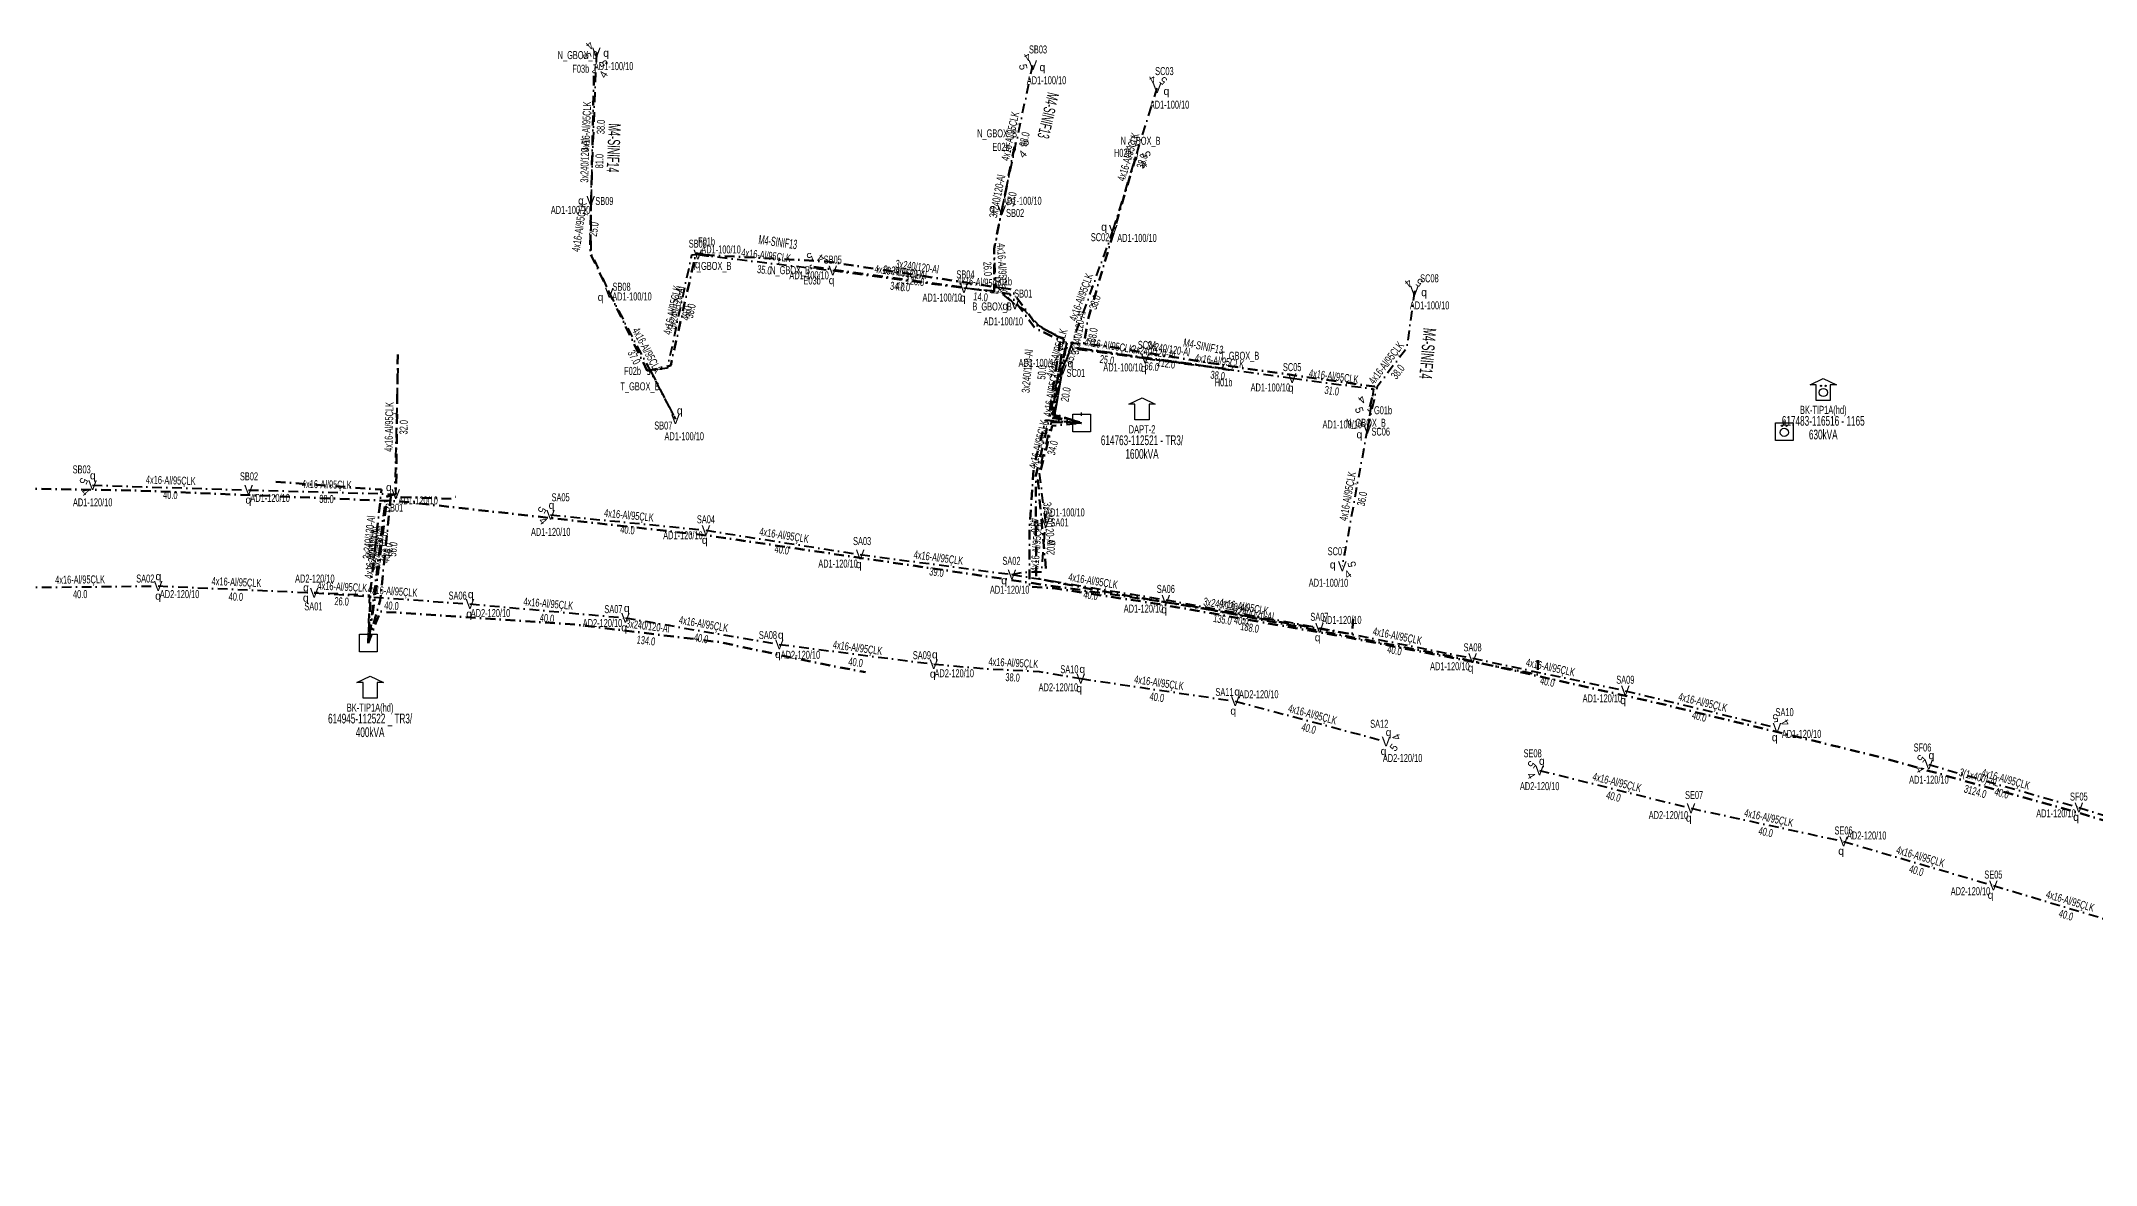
# Model space of a CAD drawing. Header units: millimetres. Extents: x 407682 to 413427, y 4045444 to 4048063.
# Drawn here: x 411362 to 411888, y 4046188 to 4046476 of the extents above; entities that cross this region are included whole.
import ezdxf
from ezdxf.enums import TextEntityAlignment as Align

# ---------------------------------------------------------------- set-up
doc = ezdxf.new("R2010")
doc.units = ezdxf.units.MM
doc.linetypes.add('DASHDOT', pattern=[5, 2.5, -1.25, 0, -1.25])
doc.linetypes.add('DASHED', pattern=[3.75, 2.5, -1.25])
for name, color, linetype, lineweight in [('DIREK_AYD_YENI', 152, 'Continuous', 25), ('DIREK_BOX_YENI', 5, 'Continuous', 25), ('HAT_ABH_YERALTI_YENI', 6, 'DASHDOT', 80), ('HAT_AYD_YERALTI_YENI', 4, 'DASHDOT', 40), ('HAT_BOX_YERALTI_YENI', 5, 'DASHDOT', 50), ('KULLANICI', 1, 'Continuous', 25), ('TRAFO_MEVCUT', 5, 'Continuous', 30)]:
    doc.layers.add(name, color=color, linetype=linetype, lineweight=lineweight)
doc.styles.add('Direk', font='B_CAD')
doc.styles.get("Standard").update_dxf_attribs({"font": 'Arial'})

# ---------------------------------------------------------------- blocks, each defined once
blk = doc.blocks.new('MEV_BINA_KARE')
at = {"layer": 'TRAFO_MEVCUT', "linetype": 'Continuous'}
for p, q in [((-2.25, -2.25), (-2.25, 2.25)), ((-2.25, 2.25), (2.25, 2.25)), ((0, 1.8), (0, 2.7)), ((2.25, 2.25), (2.25, -2.25)), ((2.25, -2.25), (-2.25, -2.25))]:
    blk.add_line(p, q, dxfattribs=at)
blk = doc.blocks.new('MEV_BETKOSK')
at = {"layer": 'TRAFO_MEVCUT', "linetype": 'Continuous'}
for p, q in [((-3.4, 2), (0, 3.6)), ((-1.8, 2), (-3.4, 2)), ((-1.8, -2), (-1.8, 2)), ((0, 3.6), (3.4, 2)), ((3.4, 2), (1.8, 2)), ((1.8, 2), (1.8, -2)), ((1.8, -2), (-1.8, -2))]:
    blk.add_line(p, q, dxfattribs=at)
blk = doc.blocks.new('MEV_OZELBINA_KARE')
at = {"layer": 'TRAFO_MEVCUT', "linetype": 'Continuous'}
for p, q in [((-2.25, 2.25), (2.25, 2.25)), ((-2.25, -2.25), (-2.25, 2.25)), ((0, 1.8), (0, 2.7)), ((2.25, 2.25), (2.25, -2.25)), ((2.25, -2.25), (-2.25, -2.25))]:
    blk.add_line(p, q, dxfattribs=at)
for centre, radius in [((0, -0.215091), 1.049264), ((-0.592312, 1.488957), 0.15614), ((0.592312, 1.488957), 0.15614)]:
    blk.add_circle(centre, radius, dxfattribs=at)
blk = doc.blocks.new('MEV_BETKOSK_OZEL')
at = {"layer": 'TRAFO_MEVCUT', "linetype": 'Continuous'}
for p, q in [((-3.4, 2), (0, 3.6)), ((-1.8, 2), (-3.4, 2)), ((-1.8, -2), (-1.8, 2)), ((0, 3.6), (3.4, 2)), ((3.4, 2), (1.8, 2)), ((1.8, 2), (1.8, -2)), ((1.8, -2), (-1.8, -2))]:
    blk.add_line(p, q, dxfattribs=at)
for centre, radius in [((0, 0), 1.049264), ((-0.592312, 1.704048), 0.15614), ((0.592312, 1.704048), 0.15614)]:
    blk.add_circle(centre, radius, dxfattribs=at)
blk = doc.blocks.new('MEV_DAPT')
at = {"layer": 'TRAFO_MEVCUT', "linetype": 'Continuous'}
for p, q in [((-3.4, 2), (0, 3.6)), ((-1.8, 2), (-3.4, 2)), ((-1.8, -2), (-1.8, 2)), ((0, 3.6), (3.4, 2)), ((3.4, 2), (1.8, 2)), ((1.8, 2), (1.8, -2)), ((1.8, -2), (-1.8, -2))]:
    blk.add_line(p, q, dxfattribs=at)

msp = doc.modelspace()

# ---------------------------------------------------------------- linework, layer by layer
at = {"layer": 'HAT_ABH_YERALTI_YENI', "flags": 128}
msp.add_lwpolyline([(410753.326, 4046568.981), (410756.794587, 4046574.190388), (410759.194921, 4046576.805691), (410761.333084, 4046582.451402), (410748.022523, 4046586.876024), (410727.402429, 4046592.840818), (410708.288158, 4046598.440864), (410697.569476, 4046600.633322), (410694.443194, 4046601.120535), (410688.876202, 4046572.732131), (410677.640261, 4046533.769491), (410670.240834, 4046501.674309), (410659.451083, 4046462.982365), (410645.127088, 4046409.884143), (410634.467538, 4046373.851378), (410629.597188, 4046364.226639), (410626.118367, 4046357.384957), (410647.80302, 4046352.630568), (410691.520208, 4046347.644257), (410844.65227, 4046349.968956), (410983.381804, 4046355.188467), (411130.424131, 4046356.345271), (411266.966072, 4046362.60782), (411386.437353, 4046360.633746), (411454.158409, 4046357.850689), (411533.306257, 4046349.045048), (411615.134034, 4046337.026729), (411655.932088, 4046331.203197), (411722.722163, 4046318.258557), (411778.269236, 4046305.703132), (411831.858552, 4046292.687784), (411884.338171, 4046277.992461), (411938.466812, 4046261.440496), (411979.291282, 4046247.318706), (412011.516935, 4046237.970572), (412024.718616, 4046235.562158), (412042.112723, 4046232.172537), (412064.377283, 4046222.205809), (412094.6675, 4046208.179316), (412146.23504, 4046184.769876), (412200.273243, 4046157.691406), (412252.084376, 4046130.942058), (412288.008893, 4046113.481209), (412306.83909, 4046105.831569), (412328.577395, 4046092.641186), (412390.31836, 4046064.429829), (412426.415965, 4046047.000471), (412474.741859, 4046023.687686), (412509.981327, 4046006.912246), (412531.976273, 4045995.783583), (412546.227248, 4045989.660942), (412586.947549, 4045969.092121), (412622.658527, 4045952.472251), (412669.189191, 4045929.47066), (412726.79917, 4045900.883063), (412772.37988, 4045878.356781), (412814.791432, 4045856.832375), (412845.845378, 4045840.782204), (412896.507043, 4045811.782988), (412925.694972, 4045794.172113), (412988.980926, 4045753.962758), (413032.394035, 4045727.695092), (413073.262878, 4045701.158082), (413124.240103, 4045670.274646), (413159.264991, 4045644.167337), (413171.23213, 4045635.636307), (413178.956838, 4045630.006491), (413206.511169, 4045679.545175), (413199.345, 4045682.156)], dxfattribs=at)
at = {"layer": 'HAT_AYD_YERALTI_YENI', "flags": 128}
for points in [[(411504.336056, 4046472.820174), (411502.884634, 4046434.847903)], [(411608.184263, 4046432.422019), (411616.151, 4046469.577)], [(411636.752654, 4046427.373766), (411647.971385, 4046463.679964)], [(411502.884634, 4046434.847903), (411502.935995, 4046421.517824), (411507.652887, 4046411.285796)], [(411611.565, 4046408.285), (411606.688127, 4046413.072805), (411606.215793, 4046421.961259), (411608.184263, 4046432.422019)], [(411623.789712, 4046391.653153), (411636.752654, 4046427.373766)], [(411530.315668, 4046421.054868), (411528.715708, 4046420.920838), (411522.522368, 4046391.997187), (411518.229996, 4046391.261351), (411524.585523, 4046378.891767)], [(411530.315668, 4046421.054868), (411564.899296, 4046416.965867)], [(411564.899296, 4046416.965867), (411598.497, 4046412.507)], [(411598.497, 4046412.507), (411607.405795, 4046411.69453), (411611.565, 4046408.285)], [(411507.652887, 4046411.285796), (411524.585523, 4046378.891767)], [(411628.645, 4046377.921), (411620.450183, 4046379.275836), (411623.017959, 4046392.058893), (411625.005749, 4046398.599835), (411617.836073, 4046402.7507), (411613.968221, 4046406.901565), (411611.565, 4046408.285)], [(411713.896055, 4046411.742343), (411711.933828, 4046397.148278), (411704.330198, 4046387.214503), (411701.847, 4046376.428)], [(411644.924, 4046394.47), (411625.936112, 4046397.431464), (411623.789712, 4046391.653153)], [(411453.443197, 4046392.003669), (411452.723092, 4046361.755454), (411452.951993, 4046359.712773)], [(411628.645, 4046377.921), (411621.668864, 4046379.458982), (411623.789712, 4046391.653153)], [(411644.924, 4046394.47), (411682.588468, 4046389.431366)], [(411682.588468, 4046389.431366), (411703.404537, 4046386.635999), (411702.073416, 4046377.747545), (411701.847, 4046376.428)], [(411619.451453, 4046352.447527), (411617.794432, 4046365.50452), (411620.987405, 4046378.494115), (411628.645, 4046377.921)], [(411701.847, 4046376.428), (411695.425716, 4046341.20895)], [(411375.261677, 4046361.987125), (411415.242731, 4046360.756134)], [(411415.242731, 4046360.756134), (411452.951993, 4046359.712773)], [(411452.951993, 4046359.712773), (411450.290704, 4046358.822213), (411446.819567, 4046329.536345), (411445.888, 4046321.55)], [(411492.600771, 4046354.423691), (411532.401747, 4046350.438435)], [(411532.401747, 4046350.438435), (411571.914489, 4046344.214027)], [(411610.789753, 4046339.120433), (411613.875783, 4046339.743031), (411618.374972, 4046339.815599), (411619.451453, 4046352.447527)], [(411571.914489, 4046344.214027), (411610.789753, 4046339.120433)], [(411610.789753, 4046339.120433), (411650.217106, 4046332.616952)], [(411352.086084, 4046335.732077), (411392.084, 4046336.17)], [(411392.084, 4046336.17), (411432.046374, 4046334.442518)], [(411445.888, 4046321.55), (411446.288532, 4046333.767062), (411432.046374, 4046334.442518)], [(411432.046374, 4046334.442518), (411471.942, 4046331.56)], [(411471.942, 4046331.56), (411511.784278, 4046328.011357)], [(411511.784278, 4046328.011357), (411551.200798, 4046321.204157)], [(411650.217106, 4046332.616952), (411689.572309, 4046325.46377)], [(411689.572309, 4046325.46377), (411728.802252, 4046317.652783)], [(411551.200798, 4046321.204157), (411590.764423, 4046316.158191)], [(411728.802252, 4046317.652783), (411767.930731, 4046309.348439)], [(411590.764423, 4046316.158191), (411604.320605, 4046314.965471), (411617.801779, 4046314.288026), (411628.420109, 4046312.434784)], [(411628.420109, 4046312.434784), (411668.001558, 4046306.663399)], [(411668.001558, 4046306.663399), (411706.639, 4046296.313)], [(411767.930731, 4046309.348439), (411806.782364, 4046299.832629)], [(411745.952562, 4046288.933078), (411784.756334, 4046279.223942)], [(411845.657815, 4046290.414596), (411884.115182, 4046279.413191)], [(411784.756334, 4046279.223942), (411823.844881, 4046270.733628)], [(411884.115182, 4046279.413191), (411922.379038, 4046267.756549)], [(411823.844881, 4046270.733628), (411862.217383, 4046259.439774)], [(411862.217383, 4046259.439774), (411900.529221, 4046247.941815)]]:
    msp.add_lwpolyline(points, dxfattribs=at)
at = {"layer": 'HAT_BOX_YERALTI_YENI', "flags": 128}
for points in [[(411517.379778, 4046391.250707), (411502.705553, 4046421.418735), (411503.751, 4046468.655)], [(411611.439268, 4046448.647608), (411606.248191, 4046422.612905), (411606.227932, 4046411.532975)], [(411642.54581, 4046446.132783), (411630.292067, 4046404.598804), (411629.00818, 4046396.895477), (411665.485064, 4046391.810071)], [(411517.379778, 4046391.250707), (411523.375267, 4046392.649111), (411529.833781, 4046421.458437), (411532.121967, 4046420.966137)], [(411532.121967, 4046420.966137), (411563.377928, 4046419.300021), (411610.463906, 4046412.178626), (411617.214697, 4046402.926305), (411624.11011, 4046399.369146), (411621.765619, 4046384.576525), (411621.039943, 4046380.16665), (411628.645, 4046377.921)], [(411560.08067, 4046417.894216), (411606.227932, 4046411.532975)], [(411628.645, 4046377.921), (411620.267478, 4046379.518714), (411623.195903, 4046399.085574), (411616.74018, 4046402.173046), (411610.161788, 4046410.986962), (411606.227932, 4046411.532975)], [(411702.463625, 4046382.022225), (411703.728339, 4046387.231695), (411667.33291, 4046392.367246), (411633.860228, 4046397.728198), (411624.761371, 4046398.565516), (411621.244635, 4046380.25616), (411628.645, 4046377.921)], [(411665.485064, 4046391.810071), (411628.226683, 4046396.728013), (411624.598304, 4046397.174583), (411621.680017, 4046380.142114), (411628.645, 4046377.921)], [(411453.458537, 4046395.493001), (411453.027751, 4046359.722288), (411450.794902, 4046359.387361), (411447.439221, 4046331.799524), (411445.888, 4046321.55)], [(411745.603, 4046317.19), (411745.45199, 4046313.518596), (411695.268723, 4046323.287307), (411648.811815, 4046331.477669), (411621.319162, 4046335.619131), (411615.290471, 4046336.00988), (411615.290471, 4046351.304891), (411616.395489, 4046366.669563), (411619.4143, 4046378.65047), (411628.645, 4046377.921)], [(411698.168041, 4046327.761054), (411697.90778, 4046323.791194), (411632.234126, 4046335.111736), (411616.994936, 4046338.159574), (411616.882085, 4046364.424617), (411620.147626, 4046378.139888), (411628.645, 4046377.921)], [(411619.488, 4046340.627), (411617.462541, 4046363.195803), (411621.129453, 4046377.225727), (411628.645, 4046377.921)], [(411422.242306, 4046362.850503), (411449.301346, 4046360.857814), (411446.558637, 4046335.955159), (411445.888, 4046321.55)], [(411445.888, 4046321.55), (411448.951474, 4046332.494671), (411451.710305, 4046359.05048), (411467.276049, 4046358.484453), (411469.084117, 4046359.379273)], [(411445.888, 4046321.55), (411448.959375, 4046329.611165), (411498.900129, 4046326.287823), (411535.662342, 4046321.822777), (411565.131647, 4046315.571713), (411573.258, 4046314.097)]]:
    msp.add_lwpolyline(points, dxfattribs=at)

# ---------------------------------------------------------------- block references
at = {"layer": 'TRAFO_MEVCUT'}
for name, p in [('MEV_BETKOSK_OZEL', (411818.642, 4046385.726)), ('MEV_BETKOSK_OZEL', (411818.642, 4046385.726)), ('MEV_BINA_KARE', (411628.645, 4046377.921)), ('MEV_BINA_KARE', (411628.645, 4046377.921)), ('MEV_DAPT', (411644.116595, 4046380.751324)), ('MEV_DAPT', (411644.116595, 4046380.751324)), ('MEV_OZELBINA_KARE', (411808.642, 4046375.726)), ('MEV_OZELBINA_KARE', (411808.642, 4046375.726)), ('MEV_BINA_KARE', (411445.888, 4046321.55)), ('MEV_BINA_KARE', (411445.888, 4046321.55)), ('MEV_BETKOSK', (411446.374374, 4046309.464797)), ('MEV_BETKOSK', (411446.374374, 4046309.464797))]:
    msp.add_blockref(name, p, dxfattribs=at)

# ---------------------------------------------------------------- texts
at = {"layer": 'DIREK_AYD_YENI', "color": 32, "style": 'Direk'}
for s, rotation, p in [('4', 222.811038, (411502.6371, 4046474.654171)), ('5', 290.311038, (411501.991501, 4046471.952383)), ('5', 280.397938, (411613.692055, 4046469.125791)), ('4', 212.897939, (411614.793139, 4046471.676099)), ('4', 207.828685, (411646.804312, 4046465.890833)), ('5', 140.328686, (411649.567342, 4046465.604262)), ('4', 217.342292, (411712.379617, 4046413.729908)), ('5', 149.842292, (411715.15201, 4046413.903957)), ('5', 245.736459, (411372.982514, 4046363.014461)), ('4', 313.236458, (411373.440345, 4046360.274598)), ('5', 241.782057, (411490.397882, 4046355.605758)), ('4', 309.282057, (411490.665675, 4046352.840845)), ('4', 394.667094, (411696.847734, 4046339.152773)), ('5', 102.167093, (411697.869558, 4046341.735858)), ('5', 188.737652, (411806.402588, 4046302.303615)), ('4', 121.237653, (411808.919923, 4046301.129102)), ('4', 112.668362, (411709.274785, 4046297.444103)), ('5', 412.503423, (411708.622474, 4046294.791215)), ('5', 233.452373, (411743.944157, 4046290.421805)), ('5', 231.535895, (411843.70032, 4046291.969656)), ('4', 300.952372, (411743.808574, 4046287.647265)), ('4', 299.035894, (411843.472025, 4046289.201202))]:
    msp.add_text(s, height=2, rotation=rotation, dxfattribs=at).set_placement(p, align=Align.MIDDLE_CENTER)
at = {"layer": 'DIREK_AYD_YENI', "style": 'Direk'}
for p in [(411504.336056, 4046472.820174), (411616.151, 4046469.577), (411647.971385, 4046463.679964), (411608.184263, 4046432.422019), (411636.752654, 4046427.373766), (411530.315668, 4046421.054868), (411564.899296, 4046416.965867), (411507.652887, 4046411.285796), (411598.497, 4046412.507), (411713.896055, 4046411.742343), (411611.565, 4046408.285), (411623.789712, 4046391.653153), (411644.924, 4046394.47), (411682.588468, 4046389.431366), (411524.585523, 4046378.891767), (411701.847, 4046376.428), (411375.261677, 4046361.987125), (411415.242731, 4046360.756134), (411452.951993, 4046359.712773), (411492.600771, 4046354.423691), (411532.401747, 4046350.438435), (411619.451453, 4046352.447527), (411571.914489, 4046344.214027), (411610.789753, 4046339.120433), (411695.425716, 4046341.20895), (411392.084, 4046336.17), (411432.046374, 4046334.442518), (411650.217106, 4046332.616952), (411471.942, 4046331.56), (411511.784278, 4046328.011357), (411551.200798, 4046321.204157), (411689.572309, 4046325.46377), (411590.764423, 4046316.158191), (411728.802252, 4046317.652783), (411628.420109, 4046312.434784), (411668.001558, 4046306.663399), (411767.930731, 4046309.348439), (411706.639, 4046296.313), (411806.782364, 4046299.832629), (411845.657815, 4046290.414596), (411745.952562, 4046288.933078), (411784.756334, 4046279.223942), (411884.115182, 4046279.413191), (411823.844881, 4046270.733628), (411862.217383, 4046259.439774)]:
    msp.add_text('V', height=2.5, dxfattribs=at).set_placement(p, align=Align.MIDDLE_CENTER)
at = {"layer": 'DIREK_AYD_YENI', "width": 0.53}
for s, p in [('AD1-100/10', (411508.746499, 4046469.336543)), ('SB03', (411617.470647, 4046473.613476)), ('AD1-100/10', (411619.651723, 4046465.717124)), ('SC03', (411649.85075, 4046468.066078)), ('AD1-100/10', (411651.161745, 4046459.470088)), ('AD1-100/10', (411613.33912, 4046434.841612)), ('SB02', (411611.615459, 4046431.731441)), ('SB06', (411530.316431, 4046423.865064)), ('AD1-100/10', (411536.275737, 4046422.375706)), ('SC02', (411633.376106, 4046425.517209)), ('AD1-100/10', (411642.829226, 4046425.333669)), ('SB05', (411564.89565, 4046419.776063)), ('SB08', (411510.794021, 4046412.829582)), ('AD1-100/10', (411558.827412, 4046415.750191)), ('SB04', (411598.88625, 4046415.985288)), ('SB01', (411613.681078, 4046411.072869)), ('SC08', (411717.745918, 4046414.987008)), ('AD1-100/10', (411513.455683, 4046410.346236)), ('AD1-100/10', (411592.940091, 4046410.062923)), ('AD1-100/10', (411717.79549, 4046408.057467)), ('AD1-100/10', (411608.58425, 4046403.969849)), ('SC04', (411645.425752, 4046397.933848)), ('AD1-100/10', (411617.54109, 4046393.31649)), ('SC01', (411627.168514, 4046390.740082)), ('AD1-100/10', (411639.258465, 4046392.160678)), ('SC05', (411682.584822, 4046392.241561)), ('AD1-100/10', (411676.997106, 4046387.027613)), ('SB07', (411521.480869, 4046377.275869)), ('AD1-100/10', (411526.845838, 4046374.530309)), ('AD1-100/10', (411695.424223, 4046377.564513)), ('SC06', (411705.274915, 4046375.721317)), ('SB03', (411372.478875, 4046366.03724)), ('SB02', (411415.344988, 4046364.25464)), ('AD1-120/10', (411420.752369, 4046358.726665)), ('AD1-120/10', (411458.66819, 4046358.109209)), ('SA05', (411495.176377, 4046358.894208)), ('AD1-120/10', (411375.299239, 4046357.602249)), ('SB01', (411452.523933, 4046356.239048)), ('SA04', (411532.404376, 4046353.248631)), ('AD1-100/10', (411624.379462, 4046355.023144)), ('AD1-120/10', (411492.638333, 4046350.038815)), ('AD1-120/10', (411526.510513, 4046349.169024)), ('SA03', (411572.414198, 4046347.67817)), ('SA01', (411622.989845, 4046352.447687)), ('SA02', (411610.669389, 4046342.618363)), ('SC07', (411694.046547, 4046345.069146)), ('SA02', (411388.777039, 4046338.078874)), ('AD2-120/10', (411432.211143, 4046338.077769)), ('AD1-120/10', (411566.245707, 4046341.909102)), ('AD2-120/10', (411397.557861, 4046334.088814)), ('SA06', (411468.791197, 4046333.716633)), ('AD1-120/10', (411610.211777, 4046335.213728)), ('SA06', (411650.217869, 4046335.427148)), ('AD1-100/10', (411691.888749, 4046336.999074)), ('SA01', (411431.84467, 4046330.948335)), ('AD2-120/10', (411477.208931, 4046329.239817)), ('AD2-120/10', (411505.899789, 4046326.687527)), ('SA07', (411508.702127, 4046330.249047)), ('AD1-120/10', (411644.493679, 4046330.389883)), ('SA07', (411689.572733, 4046328.273966)), ('AD1-120/10', (411695.295364, 4046327.480971)), ('SA08', (411548.28681, 4046323.605467)), ('AD2-120/10', (411556.609975, 4046318.541088)), ('SA09', (411587.727741, 4046318.446255)), ('SA08', (411728.801574, 4046320.462979)), ('AD2-120/10', (411596.01039, 4046313.818142)), ('SA10', (411625.523769, 4046314.845825)), ('AD1-120/10', (411722.968154, 4046315.611235)), ('SA09', (411767.930053, 4046312.158634)), ('AD2-120/10', (411622.689575, 4046310.218416)), ('SA11', (411665.247724, 4046309.019504)), ('AD2-120/10', (411674.02843, 4046308.439853)), ('AD1-120/10', (411762.05014, 4046307.400363)), ('SA12', (411704.894189, 4046300.873196)), ('SA10', (411808.735177, 4046303.863278)), ('AD1-120/10', (411813.077676, 4046298.290738)), ('AD2-120/10', (411710.869079, 4046292.108117)), ('SE08', (411744.184453, 4046293.318274)), ('SF06', (411844.059443, 4046294.799791)), ('AD2-120/10', (411745.990124, 4046284.898202)), ('AD1-120/10', (411845.695377, 4046286.55472)), ('SE07', (411785.552657, 4046282.632149)), ('SF05', (411884.111536, 4046282.223387)), ('AD2-120/10', (411778.979384, 4046277.479798)), ('AD1-120/10', (411878.259957, 4046277.928557)), ('SE06', (411823.845305, 4046273.543824)), ('AD2-120/10', (411829.76414, 4046272.264933)), ('SE05', (411862.218146, 4046262.24997)), ('AD2-120/10', (411856.354352, 4046257.991252))]:
    msp.add_text(s, height=2.05, dxfattribs=at).set_placement(p, align=Align.MIDDLE_CENTER)
at = {"layer": 'DIREK_AYD_YENI', "color": 4, "style": 'Direk'}
for p in [(411506.834232, 4046472.724686), (411618.595439, 4046469.052866), (411650.359951, 4046462.94189), (411605.733409, 4046432.915289), (411634.382656, 4046428.169449), (411530.273029, 4046418.555232), (411564.588067, 4046414.485316), (411716.37376, 4046411.409206), (411505.409219, 4046410.183093), (411598.218964, 4046410.022509), (411609.089395, 4046407.937922), (411625.763949, 4046393.188219), (411644.565606, 4046391.995823), (411682.256356, 4046386.953523), (411525.710591, 4046381.12562), (411699.794531, 4046375.00195), (411375.338614, 4046364.485941), (411451.184226, 4046361.48054), (411415.16969, 4046358.257201), (411492.849849, 4046356.911252), (411616.951984, 4046352.396007), (411532.082568, 4046347.958894), (411392.124313, 4046338.669675), (411571.557554, 4046341.739638), (411608.794739, 4046337.615124), (411692.96626, 4046341.657368), (411392.043686, 4046333.670325), (411429.902652, 4046333.157578), (411429.938253, 4046335.787643), (411472.142981, 4046334.051908), (411471.741018, 4046329.068092), (411512.108171, 4046330.490287), (411649.790118, 4046330.153686), (411511.460385, 4046325.532427), (411551.571758, 4046323.676482), (411689.104662, 4046323.007899), (411550.829838, 4046318.731833), (411591.032174, 4046318.643811), (411590.496671, 4046313.67257), (411628.81542, 4046314.903332), (411728.298638, 4046315.204034), (411628.024798, 4046309.966236), (411668.506228, 4046309.111931), (411767.373784, 4046306.911266), (411667.496888, 4046304.214867), (411707.285903, 4046298.727853), (411806.187626, 4046297.404402), (411705.992097, 4046293.898147), (411746.559383, 4046291.358314), (411846.345402, 4046292.818181), (411784.187531, 4046276.789509), (411883.407092, 4046277.015565), (411823.226221, 4046268.311386), (411861.505136, 4046257.04338)]:
    msp.add_text('q', height=2, dxfattribs=at).set_placement(p, align=Align.MIDDLE_CENTER)
at = {"layer": 'DIREK_AYD_YENI', "linetype": 'DASHED', "width": 0.53}
for s, p in [('AD1-100/10', (411497.72077, 4046432.501385)), ('SB09', (411506.384118, 4046434.78779))]:
    msp.add_text(s, height=2.05, dxfattribs=at).set_placement(p, align=Align.MIDDLE_CENTER)
at = {"layer": 'DIREK_AYD_YENI', "color": 4, "linetype": 'DASHED', "style": 'Direk'}
msp.add_text('q', height=2, dxfattribs=at).set_placement((411500.385003, 4046434.89084), align=Align.MIDDLE_CENTER)
at = {"layer": 'DIREK_AYD_YENI', "linetype": 'DASHED', "style": 'Direk'}
msp.add_text('V', height=2.5, dxfattribs=at).set_placement((411502.884634, 4046434.847903), align=Align.MIDDLE_CENTER)
at = {"layer": 'DIREK_BOX_YENI', "width": 0.53}
for s, p in [('N_GBOX_B', (411499.524665, 4046472.162083)), ('F03b', (411500.333518, 4046468.669078)), ('N_GBOX_B', (411606.989315, 4046452.116006)), ('E02b', (411607.979222, 4046448.661046)), ('N_GBOX_B', (411643.750618, 4046450.216473)), ('H02b', (411639.18886, 4046447.123181)), ('F01b', (411532.584663, 4046424.435418)), ('T_GBOX_B', (411533.937492, 4046418.154981)), ('N_GBOX_B', (411553.9701, 4046417.069723)), ('E03b', (411559.602727, 4046414.427003)), ('E01b', (411608.60797, 4046414.184719)), ('B_GBOX_B', (411605.707462, 4046407.770242)), ('T_GBOX_B', (411669.14763, 4046395.154284)), ('F02b', (411513.612297, 4046391.264146)), ('T_GBOX_B', (411515.504359, 4046387.312783)), ('H01b', (411665.020734, 4046388.341008)), ('G01b', (411705.864829, 4046381.196508)), ('N_GBOX_B', (411701.48553, 4046377.993368))]:
    msp.add_text(s, height=2.05, dxfattribs=at).set_placement(p, align=Align.MIDDLE_CENTER)
at = {"layer": 'DIREK_BOX_YENI', "style": 'Direk', "width": 0.8}
for rotation, p in [(2.419509, (411503.751, 4046468.655)), (350.166436, (411642.54581, 4046446.132783)), (262.706396, (411532.121967, 4046420.966137)), (265.701906, (411560.08067, 4046417.894216)), (268.210089, (411606.227932, 4046411.532975)), (34.755913, (411517.379778, 4046391.250707)), (262.01222, (411665.485064, 4046391.810071)), (352.663553, (411702.463625, 4046382.022225))]:
    msp.add_text('J', height=2.25, rotation=rotation, dxfattribs=at).set_placement(p, align=Align.MIDDLE_CENTER)
at = {"layer": 'DIREK_BOX_YENI', "color": 32, "style": 'Direk'}
for s, rotation, p in [('5', 478.73212, (411506.206255, 4046470.001002)), ('4', 418.73212, (411506.1443, 4046467.201688)), ('5', 468.723641, (411614.091086, 4046449.546418)), ('4', 408.723641, (411613.54357, 4046446.800471)), ('4', 403.562394, (411644.475413, 4046444.103834)), ('5', 463.562394, (411645.267732, 4046446.789394)), ('5', 562.151436, (411559.024914, 4046420.48755)), ('4', 502.151436, (411561.798685, 4046420.105195)), ('5', 286.354177, (411699.776914, 4046381.233818)), ('4', 226.354177, (411700.437488, 4046383.954781))]:
    msp.add_text(s, height=2, rotation=rotation, dxfattribs=at).set_placement(p, align=Align.MIDDLE_CENTER)
at = {"layer": 'DIREK_BOX_YENI', "style": 'Direk', "width": 0.8}
msp.add_text('J', height=2.25, dxfattribs=at).set_placement((411611.439268, 4046448.647608), align=Align.MIDDLE_CENTER)
at = {"layer": 'HAT_ABH_YERALTI_YENI', "lineweight": 30, "width": 0.53}
msp.add_text('3(1x400)-AL', height=2.05, rotation=344.356711, dxfattribs=at).set_placement((411858.327562, 4046286.158638), align=Align.CENTER)
msp.add_text('3124.0', height=2.05, rotation=344.356711, dxfattribs=at).set_placement((411857.869161, 4046284.521607), align=Align.TOP_CENTER)
at = {"layer": 'HAT_AYD_YERALTI_YENI', "lineweight": 30, "width": 0.53}
for rotation, p in [(447.811037, (411502.760965, 4046453.866504)), (77.897471, (411611.336728, 4046451.177937)), (72.828684, (411641.549907, 4046445.77781)), (441.44519, (411500.988981, 4046427.960344)), (353.25693, (411547.707287, 4046419.854488)), (273.041842, (411607.300762, 4046417.562138)), (352.440507, (411581.810177, 4046415.579094)), (437.913927, (411524.787879, 4046406.636986)), (354.788268, (411603.028815, 4046412.947298)), (70.054263, (411629.472169, 4046409.80342)), (298.008822, (411516.413424, 4046396.065564)), (73.095988, (411623.19858, 4046395.576518)), (351.135228, (411635.561043, 4046396.790579)), (412.568397, (411707.457046, 4046392.698033)), (80.133631, (411621.89186, 4046385.701716)), (352.380389, (411663.86894, 4046392.793177)), (352.351571, (411693.109633, 4046388.87612)), (448.636245, (411452.233385, 4046376.899791)), (76.189923, (411618.56549, 4046372.202216)), (358.236457, (411395.278362, 4046362.221227)), (358.788104, (411435.256234, 4046361.182944)), (439.667182, (411697.800156, 4046358.971163)), (354.282055, (411512.585946, 4046353.276834)), (443.240496, (411447.711044, 4046344.279326)), (351.047811, (411552.290387, 4046348.165877)), (85.129077, (411618.066282, 4046346.203737)), (352.415378, (411591.851701, 4046342.416783)), (0.627108, (411372.075583, 4046336.800924)), (357.524977, (411412.101738, 4046336.155403)), (350.534594, (411631.432015, 4046336.483798)), (357.284694, (411439.20772, 4046334.953836)), (355.866876, (411452.055623, 4046333.848826)), (354.910252, (411491.938548, 4046330.632327)), (350.201715, (411531.637191, 4046325.445358)), (349.698408, (411670.046712, 4046329.876659)), (348.73923, (411709.353264, 4046322.391913)), (352.192768, (411571.130877, 4046319.329466)), (357.123235, (411611.103851, 4046315.475677)), (348.017752, (411748.542959, 4046314.332091)), (351.704144, (411648.333476, 4046310.390197)), (346.237652, (411787.558759, 4046305.416131)), (345.003918, (411687.540369, 4046302.309391)), (345.952371, (411765.560767, 4046284.903091)), (344.035893, (411865.120278, 4046285.731112)), (347.745299, (411804.481027, 4046275.809417)), (343.599707, (411843.271126, 4046265.902117)), (343.294709, (411881.617633, 4046254.504921))]:
    msp.add_text('4x16-Al/95ÇLK', height=2.05, rotation=rotation, dxfattribs=at).set_placement(p, align=Align.CENTER)
for s, rotation, p in [('38.0', 447.811037, (411504.459725, 4046453.801572)), ('38.0', 77.897471, (411612.998944, 4046450.821512)), ('38.0', 72.828684, (411643.174132, 4046445.27592)), ('25.0', 441.44519, (411502.670067, 4046427.707459)), ('35.0', 353.25693, (411547.507678, 4046418.166247)), ('26.0', 273.041842, (411605.603158, 4046417.471927)), ('34.0', 352.440507, (411581.586533, 4046413.893869)), ('49.0', 437.913927, (411526.450197, 4046406.281038)), ('14.0', 354.788268, (411602.874393, 4046411.254327)), ('38.0', 70.054263, (411631.070197, 4046409.223499)), ('37.0', 298.008822, (411514.912536, 4046395.267231)), ('45.0', 73.095988, (411624.825128, 4046395.08221)), ('25.0', 351.135228, (411635.299068, 4046395.110885)), ('38.0', 352.380389, (411663.643528, 4046391.108188)), ('38.0', 412.568397, (411708.806981, 4046391.664749)), ('20.0', 80.133631, (411623.566717, 4046385.410419)), ('31.0', 352.351571, (411692.883373, 4046387.191244)), ('32.0', 448.636245, (411453.932904, 4046376.859332)), ('34.0', 76.189923, (411620.216347, 4046371.796419)), ('40.0', 358.236457, (411395.226045, 4046360.522032)), ('38.0', 358.788104, (411435.220279, 4046359.483324)), ('36.0', 439.667182, (411699.472586, 4046358.666241)), ('40.0', 354.282055, (411512.416572, 4046351.585292)), ('40.0', 443.240496, (411449.399227, 4046344.079232)), ('40.0', 351.047811, (411552.025849, 4046346.486585)), ('20.0', 85.129077, (411619.760143, 4046346.059388)), ('39.0', 352.415378, (411591.627317, 4046340.731656)), ('40.0', 0.627108, (411372.09419, 4046335.101026)), ('40.0', 357.524977, (411412.028325, 4046334.456988)), ('26.0', 357.284694, (411439.127186, 4046333.255744)), ('40.0', 350.534594, (411631.152446, 4046334.806944)), ('40.0', 355.866876, (411451.933097, 4046332.153247)), ('40.0', 354.910252, (411491.78773, 4046328.93903)), ('40.0', 349.698408, (411669.742702, 4046328.204063)), ('40.0', 350.201715, (411531.347885, 4046323.770156)), ('40.0', 352.192768, (411570.899947, 4046317.645223)), ('40.0', 348.73923, (411709.021297, 4046320.72464)), ('38.0', 357.123235, (411611.018532, 4046313.77782)), ('40.0', 348.017752, (411748.190025, 4046312.669131)), ('40.0', 351.704144, (411648.088192, 4046308.707985)), ('40.0', 346.237652, (411787.154337, 4046303.764937)), ('40.0', 345.003918, (411687.100489, 4046300.667287)), ('40.0', 345.952371, (411765.148129, 4046283.25393)), ('40.0', 344.035893, (411864.652718, 4046284.096674)), ('40.0', 347.745299, (411804.120188, 4046274.148154)), ('40.0', 343.599707, (411842.791138, 4046264.271285)), ('40.0', 343.294709, (411881.12897, 4046252.876668))]:
    msp.add_text(s, height=2.05, rotation=rotation, dxfattribs=at).set_placement(p, align=Align.TOP_CENTER)
at = {"layer": 'HAT_BOX_YERALTI_YENI', "lineweight": 30, "width": 0.53}
for rotation, p in [(88.732675, (411502.37826, 4046445.055863)), (438.723641, (411608.010139, 4046435.796467)), (352.151436, (411583.270373, 4046415.555633)), (352.100644, (411586.372175, 4046416.967712)), (77.364269, (411525.775111, 4046407.239713)), (440.537678, (411628.811689, 4046400.88688)), (352.480677, (411646.967105, 4046395.111733)), (350.90084, (411650.730991, 4046395.887026)), (85.364537, (411615.753126, 4046391.126786)), (275.128325, (411619.321868, 4046351.98738)), (443.714932, (411447.0851, 4046348.49954)), (443.064825, (411448.273281, 4046345.696077)), (84.06893, (411449.48544, 4046345.860407)), (350.219713, (411665.215343, 4046330.289111)), (350.001488, (411672.187848, 4046328.219579)), (353.074918, (411517.383722, 4046324.899099))]:
    msp.add_text('3x240/120-Al', height=2.05, rotation=rotation, dxfattribs=at).set_placement(p, align=Align.CENTER)
for s, rotation, p in [('81.0', 88.732675, (411504.077844, 4046445.018263)), ('38.0', 438.723641, (411609.677321, 4046435.464046)), ('47.0', 352.151436, (411583.038229, 4046413.871558)), ('126.0', 352.100644, (411586.138538, 4046415.283844)), ('38.0', 77.364269, (411527.433937, 4046406.867835)), ('88.0', 440.537678, (411630.488558, 4046400.607401)), ('50.0', 85.364537, (411617.447565, 4046390.989399)), ('66.0', 352.480677, (411646.744642, 4046393.426351)), ('112.0', 350.90084, (411650.462147, 4046394.208419)), ('67.0', 443.714932, (411448.774883, 4046348.313432)), ('45.0', 275.128325, (411617.628673, 4046351.835423)), ('76.0', 443.064825, (411449.960843, 4046345.490808)), ('56.0', 84.06893, (411451.176339, 4046345.684743)), ('135.0', 350.219713, (411664.926563, 4046328.613819)), ('134.0', 353.074918, (411517.17875, 4046323.211501)), ('188.0', 350.001488, (411671.89269, 4046326.545398))]:
    msp.add_text(s, height=2.05, rotation=rotation, dxfattribs=at).set_placement(p, align=Align.TOP_CENTER)
at = {"layer": 'KULLANICI', "width": 0.53}
for s, height, rotation, p in [('M4-SINIF13', 2.9787, 257.1419, (411620.0905, 4046456.6778)), ('M4-SINIF13', 2.9787, 257.1419, (411620.0905, 4046456.6778)), ('M4-SINIF14', 3.1414, 267.5425, (411508.7811, 4046448.3586)), ('M4-SINIF14', 3.1414, 267.5425, (411508.7811, 4046448.3586)), ('M4-SINIF13', 2.3958, 352.0992, (411550.8464, 4046424.2792)), ('M4-SINIF13', 2.3958, 352.0992, (411550.8464, 4046424.2792)), ('M4-SINIF14', 3.2688, 265.02, (411717.306403, 4046395.717342)), ('M4-SINIF14', 3.2688, 265.02, (411717.306403, 4046395.717342)), ('M4-SINIF13', 2.078, 348.7527, (411659.8326, 4046397.5817)), ('M4-SINIF13', 2.078, 348.7527, (411659.8326, 4046397.5817))]:
    msp.add_text(s, height=height, rotation=rotation, dxfattribs=at).set_placement(p, align=Align.MIDDLE_CENTER)
at = {"layer": 'TRAFO_MEVCUT', "width": 0.6}
for s, height, p in [('BK-TIP1A(hd)', 2.1, (411818.642, 4046380.226)), ('BK-TIP1A(hd)', 2.1, (411818.642, 4046380.226)), ('DAPT-2', 2.1, (411644.116595, 4046375.251324)), ('DAPT-2', 2.1, (411644.116595, 4046375.251324)), ('617483-116516 - 1165', 2.5, (411818.642, 4046377.226)), ('617483-116516 - 1165', 2.5, (411818.642, 4046377.226)), ('630kVA', 2.5, (411818.642, 4046373.726)), ('630kVA', 2.5, (411818.642, 4046373.726)), ('614763-112521 - TR3/', 2.5, (411644.116595, 4046372.251324)), ('614763-112521 - TR3/', 2.5, (411644.116595, 4046372.251324)), ('1600kVA', 2.5, (411644.116595, 4046368.751324)), ('1600kVA', 2.5, (411644.116595, 4046368.751324)), ('614945-112522 _ TR3/', 2.5, (411446.374374, 4046300.964797)), ('614945-112522 _ TR3/', 2.5, (411446.374374, 4046300.964797)), ('BK-TIP1A(hd)', 2.1, (411446.374374, 4046303.964797)), ('BK-TIP1A(hd)', 2.1, (411446.374374, 4046303.964797)), ('400kVA', 2.5, (411446.374374, 4046297.464797)), ('400kVA', 2.5, (411446.374374, 4046297.464797))]:
    msp.add_text(s, height=height, dxfattribs=at).set_placement(p, align=Align.CENTER)

doc.saveas('drawing.dxf')
